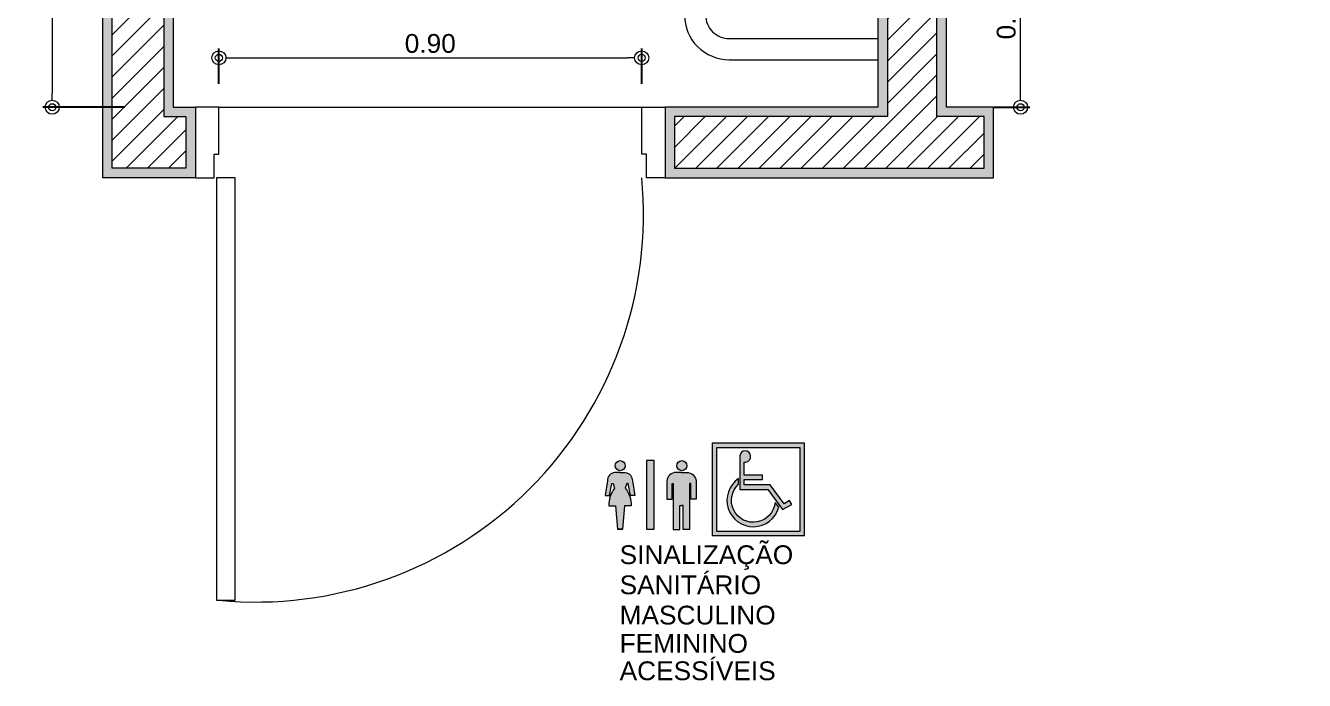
# Model space of a CAD drawing. Header units: millimetres. Extents: x 1.56 to 7.2, y 3.69 to 7.69.
# Drawn here: x 1.559 to 4.282, y 3.691 to 5.086 of the extents above; entities that cross this region are included whole.
import ezdxf

# ---------------------------------------------------------------- set-up
doc = ezdxf.new("R2010")
doc.units = ezdxf.units.MM
doc.header["$LTSCALE"] = 0.02
doc.header["$PDMODE"] = 34
doc.header["$PDSIZE"] = -3
doc.layers.add('contorno parede', color=7, linetype='Continuous', lineweight=13)
doc.layers.add('correções-01-06', color=250, linetype='Continuous', lineweight=0)
doc.styles.get("Standard").update_dxf_attribs({"font": 'ARIAL.TTF'})
doc.dimstyles.new('Copy of ISO-25', dxfattribs={"dimtxt": 0.04, "dimasz": 0.03, "dimexe": 0.02, "dimexo": 0.2, "dimgap": 0.01, "dimtad": 1, "dimzin": 1, "dimdsep": 46, "dimtxsty": 'Standard', "dimblk": 'ORIGIN2', "dimcen": 0.03, "dimadec": 0, "dimazin": 0, "dimtfac": 1, "dimtmove": 0, "dimatfit": 3, "dimldrblk": 'ORIGIN2', "dimfxl": 1, "dimlwd": 5, "dimarcsym": 0})

# ---------------------------------------------------------------- blocks, each defined once
blk = doc.blocks.new('_Origin2')
at = {"layer": 'contorno parede', "color": 0, "lineweight": -2}
blk.add_line((-0.5, 0), (-1, 0), dxfattribs=at)
for radius in [0.5, 0.25]:
    blk.add_circle((0, 0), radius, dxfattribs=at)
blk = doc.blocks.new('*D23')
at = {"layer": 'correções-01-06', "color": 0, "lineweight": -2}
for p, q in [((3.2287, 5.3098), (3.6974, 5.3098)), ((3.6215, 4.9121), (3.6974, 4.9121))]:
    blk.add_line(p, q, dxfattribs=at)
at = {"layer": 'correções-01-06', "color": 0, "lineweight": 5}
blk.add_line((3.6774, 4.9421), (3.6774, 5.2798), dxfattribs=at)
at = {"layer": 'Defpoints', "color": 0}
for p in [(3.0287, 5.3098), (3.6774, 5.3098), (3.4215, 4.9121)]:
    blk.add_point(p, dxfattribs=at)
at = {"layer": 'correções-01-06', "color": 0, "lineweight": 5, "xscale": 0.03, "yscale": 0.03, "zscale": 0.03}
for p, rotation in [((3.6774, 5.3098), 90), ((3.6774, 4.9121), 270)]:
    blk.add_blockref('_Origin2', p, dxfattribs=dict(at, rotation=rotation))
at = {"layer": 'correções-01-06', "color": 0, "lineweight": 20, "insert": (3.647, 5.1109), "char_height": 0.04, "attachment_point": 5, "rotation": 90}
blk.add_mtext('0.40', dxfattribs=at)
blk = doc.blocks.new('*D22')
at = {"layer": 'correções-01-06', "color": 0, "lineweight": -2}
for p, q in [((1.8086, 7.2621), (1.5962, 7.2621)), ((1.7709, 4.9121), (1.5962, 4.9121))]:
    blk.add_line(p, q, dxfattribs=at)
at = {"layer": 'correções-01-06', "color": 0, "lineweight": 5}
blk.add_line((1.6162, 7.2321), (1.6162, 4.9421), dxfattribs=at)
at = {"layer": 'Defpoints', "color": 0}
for p in [(2.0086, 7.2621), (1.6162, 4.9121), (1.9709, 4.9121)]:
    blk.add_point(p, dxfattribs=at)
at = {"layer": 'correções-01-06', "color": 0, "lineweight": 5, "xscale": 0.03, "yscale": 0.03, "zscale": 0.03}
for p, rotation in [((1.6162, 7.2621), 90), ((1.6162, 4.9121), 270)]:
    blk.add_blockref('_Origin2', p, dxfattribs=dict(at, rotation=rotation))
at = {"layer": 'correções-01-06', "color": 0, "lineweight": 20, "insert": (1.5857, 6.0871), "char_height": 0.04, "attachment_point": 5, "rotation": 90}
blk.add_mtext('2.35', dxfattribs=at)
blk = doc.blocks.new('A$C4D2B108A')
at = {"layer": 'correções-01-06'}
h = blk.add_hatch(color=1, dxfattribs=at)
h.paths.add_polyline_path([(215.8, 150.9), (201.8, 150.9), (187.8, 150.9, 0.382235), (162.7, 128.4), (162.7, 79.6), (177, 79.6), (177, 121.9), (180.3, 121.9), (180.3, 0), (197.6, 0), (197.6, 63.5), (201.8, 63.5), (206.1, 63.5), (206.1, 0), (223.3, 0), (223.3, 121.9), (226.6, 121.9), (226.6, 79.6), (240.9, 79.6), (240.9, 128.4, 0.382235)])
h.paths.add_polyline_path([(53.1, 150.9), (39.1, 150.9), (25.1, 150.9, 0.379296), (6.2, 128.4), (0, 89.9), (11.6, 89.9), (17.5, 121.9), (20.8, 121.9), (25.1, 109.3, 0.180162), (9.6, 62.3), (26.9, 62.3), (32.4, 0.3), (45.8, 0.3), (51.4, 62.3), (68.7, 62.3, 0.180162), (53.2, 109.3), (57.5, 121.9), (60.7, 121.9), (66.6, 89.9), (78.2, 89.9), (72, 128.4, 0.379296)])
h.paths.add_polyline_path([(26.8, 168.7, 1), (53.3, 168.7, 1)])
h.paths.add_polyline_path([(216, 168.7, 1), (189.5, 168.7, 1)])
h.paths.add_polyline_path([(129.2, 182.6), (109.3, 182.6), (109.3, 0.6), (129.2, 0.6)])
at = {"layer": 'correções-01-06', "color": 1}
blk.add_lwpolyline([(109.3, 0.6), (129.2, 0.6), (129.2, 182.6), (109.3, 182.6)], close=True, dxfattribs=at)
for points in [[(39.1, 150.9), (25.1, 150.9, 0.379296), (6.2, 128.4), (0, 89.9), (11.6, 89.9), (17.5, 121.9), (20.8, 121.9)], [(39.1, 150.9), (53.1, 150.9, -0.379296), (72, 128.4), (78.2, 89.9), (66.6, 89.9), (60.7, 121.9), (57.5, 121.9)], [(201.8, 150.9), (187.8, 150.9, 0.382235), (162.7, 128.4), (162.7, 79.6), (177, 79.6), (177, 121.9), (180.3, 121.9), (180.3, 0), (197.6, 0), (197.6, 63.5), (201.8, 63.5)], [(201.8, 150.9), (215.8, 150.9, -0.382235), (240.9, 128.4), (240.9, 79.6), (226.6, 79.6), (226.6, 121.9), (223.3, 121.9), (223.3, 0), (206.1, 0), (206.1, 63.5), (201.8, 63.5)], [(20.8, 121.9), (25.1, 109.3, 0.180162), (9.6, 62.3), (26.9, 62.3), (32.4, 0.3), (46.9, 0.3)], [(57.5, 121.9), (53.2, 109.3, -0.180162), (68.7, 62.3), (51.4, 62.3), (45.8, 0.3), (31.3, 0.3)]]:
    blk.add_lwpolyline(points, format="xyb", dxfattribs=at)
for centre in [(40, 168.7), (202.7, 168.7)]:
    blk.add_circle(centre, 13.3, dxfattribs=at)
blk = doc.blocks.new('A$C43155123')
h = blk.add_hatch(color=1)
h.paths.add_polyline_path([(1.882, 1.882), (0, 1.882), (0, 0), (1.882, 0)])
h.paths.add_polyline_path([(1.791, 0.091), (0.091, 0.091), (0.091, 1.791), (1.791, 1.791)], flags=16)
h.paths.add_polyline_path([(1.182, 1.032), (1.465, 0.646), (1.58, 0.713), (1.621, 0.632), (1.437, 0.53), (1.136, 0.941), (0.564, 0.941), (0.564, 1.629, -0.905787), (0.784, 1.629, -0.48372), (0.654, 1.496), (0.654, 1.232), (1.028, 1.232), (1.028, 1.141), (0.654, 1.141), (0.654, 1.032)], flags=0)
h.paths.add_polyline_path([(1.282, 0.678), (1.356, 0.577, -1.441604), (0.539, 1.162), (0.539, 1.047, 1.466043)], flags=0)
at = {"color": 1}
for points in [[(0, 0), (1.882, 0), (1.882, 1.882), (0, 1.882)], [(0.091, 0.091), (1.791, 0.091), (1.791, 1.791), (0.091, 1.791)]]:
    blk.add_lwpolyline(points, close=True, dxfattribs=at)
for points in [[(1.182, 1.032), (0.654, 1.032), (0.654, 1.141), (1.028, 1.141), (1.028, 1.232), (0.654, 1.232), (0.654, 1.496, 0.48372), (0.784, 1.629, 0.905787), (0.564, 1.629), (0.564, 0.941), (1.136, 0.941), (1.437, 0.53), (1.621, 0.632), (1.58, 0.713), (1.465, 0.646)], [(1.356, 0.577), (1.282, 0.678, -1.466043), (0.539, 1.047), (0.539, 1.162, 1.441604)]]:
    blk.add_lwpolyline(points, format="xyb", close=True, dxfattribs=at)
blk = doc.blocks.new('*D7')
at = {"layer": 'correções-01-06', "color": 0, "lineweight": -2}
for p, q in [((1.9709, 4.9616), (1.9709, 5.0373)), ((2.8709, 4.9616), (2.8709, 5.0373))]:
    blk.add_line(p, q, dxfattribs=at)
at = {"layer": 'correções-01-06', "color": 0, "lineweight": 5}
blk.add_line((2.0009, 5.0173), (2.8409, 5.0173), dxfattribs=at)
at = {"layer": 'Defpoints', "color": 0}
for p in [(2.8709, 5.0173), (1.9709, 4.7616), (2.8709, 4.7616)]:
    blk.add_point(p, dxfattribs=at)
at = {"layer": 'correções-01-06', "color": 0, "lineweight": 5, "xscale": 0.03, "yscale": 0.03, "zscale": 0.03, "rotation": 180}
blk.add_blockref('_Origin2', (1.9709, 5.0173), dxfattribs=at)
at = {"layer": 'correções-01-06', "color": 0, "lineweight": 5, "xscale": 0.03, "yscale": 0.03, "zscale": 0.03}
blk.add_blockref('_Origin2', (2.8709, 5.0173), dxfattribs=at)
at = {"layer": 'correções-01-06', "color": 0, "lineweight": 20, "insert": (2.4209, 5.0477), "char_height": 0.04, "attachment_point": 5}
blk.add_mtext('0.90', dxfattribs=at)

msp = doc.modelspace()

# ---------------------------------------------------------------- hatches: boundary and pattern name
at = {"layer": 'correções-01-06', "lineweight": 20}
h = msp.add_hatch(dxfattribs=at)
h.set_pattern_fill('ANSI31', color=256, scale=0.01, style=0)
h.set_pattern_definition([(45, (33.338165, -28.491035), (-0.02245064, 0.02245064), [])])
h.paths.add_polyline_path([(3.4995, 7.2821), (3.5999, 7.2821), (3.5999, 7.3921), (3.2494, 7.3921), (3.2494, 7.2821), (3.3939, 7.2821), (3.3939, 4.8921), (2.9409, 4.8921), (2.9409, 4.7821), (3.5999, 4.7821), (3.5999, 4.8921), (3.4995, 4.8921), (3.4995, 5.9321), (3.5999, 5.9321), (3.5999, 6.0421), (3.4995, 6.0421)])
h.paths.add_polyline_path([(1.8539, 7.2821), (1.9886, 7.2821), (1.9886, 7.3921), (1.7439, 7.3921), (1.7439, 4.7821), (1.9009, 4.7821), (1.9009, 4.8921), (1.8539, 4.8921)])
h.paths.add_polyline_path([(4.4885, 6.3426), (4.3785, 6.3426), (4.3785, 4.3826), (4.4885, 4.3826)])
h.paths.add_polyline_path([(4.4885, 7.5426), (4.3785, 7.5426), (4.3785, 6.9826), (4.4885, 6.9826)])
h.paths.add_polyline_path([(6.9885, 7.6426), (4.3785, 7.6426), (4.3785, 7.5826), (6.9885, 7.5826)])
h.paths.add_polyline_path([(6.9885, 7.5426), (6.8785, 7.5426), (6.8785, 4.3826), (6.9885, 4.3826)])
h.paths.add_polyline_path([(6.9885, 4.3426), (4.3785, 4.3426), (4.3785, 4.2826), (6.9885, 4.2826)])
h = msp.add_hatch(color=256, dxfattribs=at)
h.paths.add_polyline_path([(2.0086, 7.4121), (1.7239, 7.4121), (1.7239, 4.7621), (1.9209, 4.7621), (1.9209, 4.9121), (1.8739, 4.9121), (1.8739, 7.2621), (2.0086, 7.2621)])
h.paths.add_polyline_path([(1.9886, 7.2821), (1.8539, 7.2821), (1.8539, 4.8921), (1.9009, 4.8921), (1.9009, 4.7821), (1.7439, 4.7821), (1.7439, 7.3921), (1.9886, 7.3921)], flags=16)
h = msp.add_hatch(color=256, dxfattribs=at)
h.paths.add_polyline_path([(3.6199, 7.4121), (3.2294, 7.4121), (3.2294, 7.2621), (3.2539, 7.2621), (3.3739, 7.2621), (3.3739, 6.0627, -0.019745), (3.3762, 6.0035, -0.019745), (3.3739, 5.9443), (3.3739, 4.9121), (2.9209, 4.9121), (2.9209, 4.7621), (3.6199, 4.7621), (3.6199, 4.9121), (3.5195, 4.9121), (3.5195, 5.9121), (3.6199, 5.9121), (3.6199, 6.0621), (3.5195, 6.0621), (3.5195, 7.2621), (3.6199, 7.2621)])
h.paths.add_polyline_path([(3.5999, 7.3921), (3.5999, 7.2821), (3.4995, 7.2821), (3.4995, 6.0421), (3.5999, 6.0421), (3.5999, 5.9321), (3.4995, 5.9321), (3.4995, 4.8921), (3.5999, 4.8921), (3.5999, 4.7821), (2.9409, 4.7821), (2.9409, 4.8921), (3.3939, 4.8921), (3.3939, 7.2821), (3.2494, 7.2821), (3.2494, 7.3921)], flags=16)

# ---------------------------------------------------------------- linework, layer by layer
msp.add_line((1.9709, 4.9121), (2.8709, 4.9121), dxfattribs=at)
for points in [[(2.0086, 7.2621), (1.8739, 7.2621), (1.8739, 4.9121), (1.9209, 4.9121), (1.9209, 4.7621), (1.7239, 4.7621), (1.7239, 7.4121), (2.0086, 7.4121)], [(3.2294, 7.4121), (3.2294, 7.2621), (3.3739, 7.2621), (3.3739, 4.9121), (2.9209, 4.9121), (2.9209, 4.7621), (3.6199, 4.7621), (3.6199, 4.9121), (3.5195, 4.9121), (3.5195, 5.9121), (3.6199, 5.9121), (3.6199, 6.0621), (3.5195, 6.0621), (3.5195, 7.2621), (3.6199, 7.2621), (3.6199, 7.4121), (3.2294, 7.4121)], [(1.9886, 7.2821), (1.8539, 7.2821), (1.8539, 4.8921), (1.9009, 4.8921), (1.9009, 4.7821), (1.7439, 4.7821), (1.7439, 7.3921), (1.9886, 7.3921)], [(3.2494, 7.3921), (3.2494, 7.2821), (3.3939, 7.2821), (3.3939, 4.8921), (2.9409, 4.8921), (2.9409, 4.7821), (3.5999, 4.7821), (3.5999, 4.8921), (3.4995, 4.8921), (3.4995, 5.9321), (3.5999, 5.9321), (3.5999, 6.0421), (3.4995, 6.0421), (3.4995, 7.2821), (3.5999, 7.2821), (3.5999, 7.3921)], [(1.9709, 4.9121), (1.9209, 4.9121), (1.9209, 4.7621), (1.9609, 4.7621), (1.9609, 4.8121), (1.9709, 4.8121)], [(2.8709, 4.9121), (2.9209, 4.9121), (2.9209, 4.7621), (2.8809, 4.7621), (2.8809, 4.8121), (2.8709, 4.8121)], [(1.9659, 3.8621), (2.0059, 3.8621), (2.0059, 4.7621), (1.9659, 4.7621)]]:
    msp.add_lwpolyline(points, close=True, dxfattribs=at)
for points in [[(3.3739, 5.6062), (3.057, 5.6062, 0.414214), (2.962, 5.5112), (2.962, 5.1084, 0.414214), (3.057, 5.0134), (3.3739, 5.0134)], [(3.3739, 5.5612), (3.057, 5.5612, 0.414214), (3.007, 5.5112), (3.007, 5.1084, 0.414214), (3.057, 5.0584), (3.3739, 5.0584)]]:
    msp.add_lwpolyline(points, format="xyb", dxfattribs=at)
msp.add_arc((2.0492, 4.6838), 0.8255, 264.5618, 5.4382, dxfattribs=at)

# ---------------------------------------------------------------- block references
for name, p, xscale, yscale, zscale in [('A$C43155123', (3.0209, 3.9998), 0.1044296078425191, 0.1044296078425191, 0.1044296078425191), ('A$C4D2B108A', (2.7932, 4.013), 0.0008046233720619966, 0.0008046233720619966, 0.0008046233720492583)]:
    msp.add_blockref(name, p, dxfattribs=dict(at, xscale=xscale, yscale=yscale, zscale=zscale))

# ---------------------------------------------------------------- texts
at = {"layer": 'correções-01-06', "lineweight": 20, "ltscale": 0.02}
for s, p in [('SINALIZAÇÃO', (2.824, 3.9391)), ('SANITÁRIO', (2.824, 3.8749)), ('MASCULINO', (2.824, 3.8105)), ('FEMININO', (2.824, 3.7502)), ('ACESSÍVEIS', (2.824, 3.6919))]:
    msp.add_text(s, height=0.04, dxfattribs=at).set_placement(p)

# ---------------------------------------------------------------- dimensions: what is measured, and where the dimension line sits
at = {"layer": 'correções-01-06', "lineweight": 20}
for base, p1, p2, picture, middle in [((1.6162, 4.9121), (2.0086, 7.2621), (1.9709, 4.9121), '*D22', (1.5857, 6.0871)), ((3.6774, 5.3098), (3.4215, 4.9121), (3.0287, 5.3098), '*D23', (3.647, 5.1109))]:
    dim = msp.add_linear_dim(base=base, p1=p1, p2=p2, angle=90, dimstyle='Copy of ISO-25', dxfattribs=at)
    dim.commit()
    dim.dimension.update_dxf_attribs({"geometry": picture, "text_midpoint": middle})
dim = msp.add_linear_dim(base=(2.8709, 5.0173), p1=(1.9709, 4.7616), p2=(2.8709, 4.7616), dimstyle='Copy of ISO-25', dxfattribs=at)
dim.commit()
dim.dimension.update_dxf_attribs({"geometry": '*D7', "text_midpoint": (2.4209, 5.0477)})

doc.saveas('drawing.dxf')
